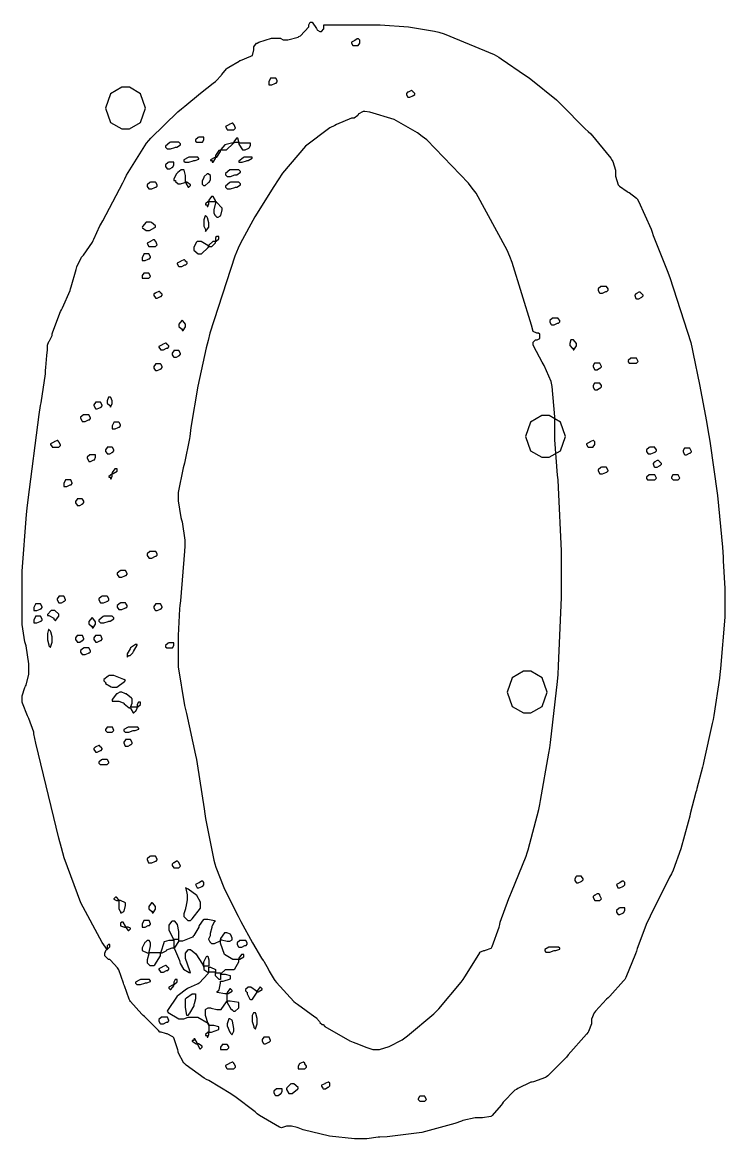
# Model space of a CAD drawing. Extents: x 85 to 277, y 22 to 328.
# Drawn here: x 125.8 to 155.54, y 42.58 to 89.85 of the extents above; entities that cross this region are included whole.
import ezdxf

# ---------------------------------------------------------------- set-up
doc = ezdxf.new("R2010")
doc.units = 0
doc.header["$MEASUREMENT"] = 0

msp = doc.modelspace()

# ---------------------------------------------------------------- linework, layer by layer
at = {"color": 7}
for points in [[(154.833, 72.602), (154.912, 72.1169), (155.23, 69.8115), (155.441, 67.6286), (155.469, 67.2042), (155.477, 67.0553), (155.539, 65.8717), (155.539, 65.4763), (155.539, 64.6645), (155.363, 62.4939), (155.328, 62.2293), (155.319, 62.0808), (155.08, 60.4933), (155.046, 60.325), (155.01, 60.1581), (154.657, 58.5706), (154.623, 58.4207), (154.595, 58.3145), (154.366, 57.4065), (154.34, 57.3264), (154.313, 57.2477), (154.084, 56.3301), (154.058, 56.2321), (153.996, 55.9774), (153.683, 54.8569), (153.352, 53.9489), (153.282, 53.7986), (153.21, 53.6497), (152.39, 51.9987), (152.294, 51.8223), (152.25, 51.7179), (151.835, 50.6331), (151.801, 50.5174), (151.765, 50.4031), (151.35, 49.4069), (151.306, 49.3187), (151.262, 49.258), (150.671, 48.6131), (150.6, 48.5429), (150.53, 48.4808), (150.063, 47.9778), (150.037, 47.9418), (150.009, 47.9157), (149.895, 47.6458), (149.895, 47.5548), (149.895, 47.4405), (149.78, 47.1234), (149.754, 47.0958), (149.683, 47.0076), (148.915, 46.1257), (148.836, 46.0375), (148.757, 45.9493), (148.051, 45.2452), (147.99, 45.1915), (147.946, 45.1651), (147.443, 44.9887), (147.391, 44.9792), (147.337, 44.9711), (146.782, 44.7065), (146.72, 44.6624), (146.658, 44.6278), (146.164, 44.1233), (146.12, 44.0612), (146.076, 44.0009), (145.696, 43.5599), (145.661, 43.5321), (145.635, 43.524), (145.284, 43.4619), (145.168, 43.4619), (144.974, 43.4619), (144.453, 43.349), (144.392, 43.3215), (144.118, 43.2167), (142.715, 42.8417), (141.243, 42.66), (140.935, 42.6501), (140.873, 42.642), (140.389, 42.5799), (140.229, 42.5799), (139.871, 42.5799), (138.8, 42.6918), (137.688, 42.9602), (137.477, 43.0389), (137.442, 43.0484), (137.203, 43.1091), (137.124, 43.1091), (136.984, 43.1091), (136.772, 43.0389), (136.692, 43.0664), (135.837, 43.5681), (135.749, 43.6383), (135.661, 43.7183), (134.804, 44.3618), (134.725, 44.414), (134.627, 44.4761), (133.693, 45.0413), (133.597, 45.0854), (133.499, 45.139), (132.741, 45.6942), (132.68, 45.7549), (132.644, 45.7824), (132.406, 46.2234), (132.398, 46.2841), (132.388, 46.3462), (132.212, 46.8492), (132.185, 46.8835), (132.176, 46.8933), (131.937, 47.0172), (131.903, 47.0256), (131.867, 47.0352), (131.682, 47.0958), (131.622, 47.0958), (131.56, 47.1579), (130.977, 47.7492), (130.917, 47.8014), (130.854, 47.855), (130.386, 48.3926), (130.351, 48.4367), (130.324, 48.4904), (130.121, 49.0456), (130.105, 49.1063), (130.087, 49.1684), (129.884, 49.7336), (129.858, 49.7777), (129.83, 49.8133), (129.54, 50.1385), (129.505, 50.1646), (129.451, 50.1646), (129.293, 50.3245), (129.293, 50.377), (129.293, 50.4306), (129.354, 50.5714), (129.363, 50.5876), (129.389, 50.5975), (129.505, 50.6966), (129.505, 50.7298), (129.505, 50.8), (129.469, 50.8), (129.451, 50.8), (129.399, 50.7478), (129.399, 50.7298), (129.399, 50.5876), (129.187, 50.8882), (128.283, 52.5695), (127.573, 54.4781), (127.459, 54.8929), (127.343, 55.3074), (126.373, 59.3288), (126.294, 59.7256), (126.285, 59.7877), (126.074, 60.3786), (126.048, 60.4312), (126.02, 60.4848), (125.809, 61.0224), (125.801, 61.0665), (125.801, 61.2069), (125.801, 61.3392), (125.914, 61.6839), (125.942, 61.7361), (125.968, 61.7897), (126.082, 62.2529), (126.082, 62.4057), (126.082, 62.6883), (125.968, 63.4478), (125.942, 63.536), (125.914, 63.6242), (125.801, 64.3516), (125.801, 64.5943), (125.801, 65.7229), (125.801, 66.6143), (125.976, 69.0122), (126.012, 69.2848), (126.046, 69.6295), (126.515, 73.2455), (126.577, 73.6244), (126.603, 73.7401), (126.778, 74.9734), (126.788, 75.1057), (126.796, 75.238), (126.836, 75.7424), (126.86, 75.9809), (126.86, 76.0596), (126.86, 76.1298), (126.86, 76.1834), (126.92, 76.3323), (126.93, 76.3404), (126.956, 76.3683), (127.07, 76.5874), (127.07, 76.659), (127.096, 76.7472), (127.415, 77.603), (127.459, 77.6813), (127.503, 77.7614), (127.82, 78.5026), (127.846, 78.5633), (127.872, 78.6515), (128.076, 79.3845), (128.094, 79.4452), (128.111, 79.4992), (128.313, 79.9137), (128.341, 79.9402), (128.385, 79.9938), (128.772, 80.549), (128.8, 80.6097), (128.826, 80.6718), (129.089, 81.2352), (129.117, 81.2793), (129.213, 81.4476), (130.059, 83.0612), (130.139, 83.2196), (130.218, 83.3797), (131.065, 84.7288), (131.163, 84.8431), (131.241, 84.9408), (132.388, 86.0612), (132.538, 86.184), (132.687, 86.3078), (133.34, 86.8454), (133.887, 87.2779), (133.985, 87.3485), (134.011, 87.3746), (134.214, 87.6032), (134.232, 87.6293), (134.249, 87.6473), (134.451, 87.8858), (134.479, 87.9119), (134.539, 87.9479), (134.98, 88.2124), (135.008, 88.2304), (135.034, 88.24), (135.475, 88.4245), (135.537, 88.441), (135.545, 88.4509), (135.607, 88.6823), (135.607, 88.7596), (135.607, 88.8132), (135.713, 88.9702), (135.749, 88.9702), (135.81, 89.0062), (136.346, 89.1826), (136.525, 89.1826), (136.737, 89.1826), (136.745, 89.1741), (136.845, 89.1124), (136.878, 89.1124), (137.036, 89.1124), (137.477, 89.2267), (137.513, 89.2528), (137.574, 89.2803), (137.927, 89.6592), (137.936, 89.7117), (137.936, 89.7474), (137.988, 89.8521), (138.006, 89.8521), (138.077, 89.8521), (138.253, 89.589), (138.289, 89.5354), (138.297, 89.5269), (138.396, 89.4652), (138.429, 89.4652), (138.464, 89.4652), (138.562, 89.5794), (138.571, 89.6056), (138.571, 89.746), (140.546, 89.746), (140.947, 89.746), (142.151, 89.6676), (143.254, 89.4828), (143.44, 89.4292), (143.661, 89.3685), (145.776, 88.4865), (145.98, 88.3708), (146.076, 88.3102), (147.099, 87.6046), (147.215, 87.5249), (147.329, 87.4462), (148.413, 86.5643), (148.519, 86.4665), (148.616, 86.3699), (149.638, 85.3376), (149.754, 85.2318), (149.868, 85.1256), (150.715, 84.0948), (150.777, 83.9971), (150.803, 83.9625), (150.919, 83.5918), (150.919, 83.4679), (150.919, 83.3356), (151.032, 82.9744), (151.059, 82.9388), (151.085, 82.9123), (151.404, 82.6837), (151.448, 82.6562), (151.492, 82.6396), (151.809, 82.4011), (151.835, 82.3736), (151.897, 82.2773), (152.426, 81.0948), (152.47, 80.9625), (152.514, 80.8302), (153.043, 79.4812), (153.106, 79.339), (153.22, 79.0483), (154.102, 76.2882), (154.164, 76.0236), (154.208, 75.8126), (154.471, 74.512), (154.772, 72.9463), (154.833, 72.602)], [(140.089, 89.0764), (140.089, 89.0944), (140.035, 89.1466), (140.017, 89.1466), (139.981, 89.1466), (139.885, 89.0859), (139.876, 89.0764), (139.736, 89.0062), (139.736, 88.9716), (139.796, 88.8739), (139.806, 88.864), (140.017, 88.864), (140.025, 88.8739), (140.089, 88.973), (140.089, 89.0062), (140.089, 89.0764)], [(136.525, 87.4889), (136.313, 87.4889), (136.303, 87.4808), (136.242, 87.3277), (136.242, 87.2765), (136.242, 87.2063), (136.313, 87.2063), (136.365, 87.2063), (136.497, 87.2684), (136.525, 87.2765), (136.542, 87.2765), (136.595, 87.3305), (136.595, 87.3485), (136.595, 87.3841), (136.533, 87.4808), (136.525, 87.4889)], [(130.175, 85.3362), (130.333, 85.3362), (130.809, 85.6121), (131.021, 86.2182), (130.809, 86.8246), (130.333, 87.1001), (130.175, 87.1001), (130.015, 87.1001), (129.54, 86.8246), (129.328, 86.2182), (129.54, 85.6121), (130.015, 85.3362), (130.175, 85.3362)], [(142.346, 86.8895), (142.346, 86.9075), (142.292, 86.9597), (142.276, 86.9597), (142.276, 86.9597), (142.142, 86.899), (142.133, 86.8895), (142.116, 86.8895), (142.063, 86.837), (142.063, 86.8193), (142.063, 86.7847), (142.124, 86.687), (142.133, 86.6771), (142.205, 86.6771), (142.205, 86.6771), (142.336, 86.7392), (142.346, 86.7473), (142.362, 86.7473), (142.416, 86.8013), (142.416, 86.8193), (142.416, 86.837), (142.362, 86.8895), (142.346, 86.8895)], [(148.483, 62.2293), (148.51, 62.6001), (148.626, 65.4981), (148.626, 66.4626), (148.626, 67.4688), (148.51, 70.1601), (148.483, 70.4854), (148.457, 70.6713), (148.343, 72.172), (148.343, 72.6722), (148.343, 73.1492), (148.229, 74.4361), (148.203, 74.5765), (148.193, 74.6386), (147.894, 75.3181), (147.85, 75.3883), (147.806, 75.4599), (147.452, 76.1298), (147.425, 76.2), (147.425, 76.2702), (147.425, 76.3062), (147.531, 76.4124), (147.567, 76.4124), (147.602, 76.4124), (147.708, 76.466), (147.708, 76.4826), (147.708, 76.623), (147.708, 76.641), (147.654, 76.6932), (147.638, 76.6932), (147.584, 76.6932), (147.434, 76.7567), (147.425, 76.7652), (147.363, 77.0297), (146.543, 79.6756), (146.439, 79.9402), (146.333, 80.2047), (145.01, 82.6121), (144.851, 82.8326), (144.691, 83.0446), (142.927, 84.8706), (142.735, 85.0194), (142.54, 85.1697), (141.543, 85.7345), (140.51, 86.0517), (140.299, 86.0778), (140.228, 86.0778), (140.025, 85.9635), (140.017, 85.9374), (140.007, 85.9109), (139.856, 85.7952), (139.806, 85.7952), (139.744, 85.7871), (139.101, 85.5225), (139.03, 85.4784), (138.818, 85.3817), (137.79, 84.6102), (136.816, 83.4679), (136.631, 83.1854), (136.445, 82.9042), (135.651, 81.6197), (135.034, 80.4954), (134.938, 80.2929), (134.805, 79.9497), (133.745, 76.6851), (133.667, 76.3764), (133.587, 76.0677), (133.226, 74.4418), (132.935, 72.6902), (132.891, 72.3194), (132.882, 72.2231), (132.671, 71.1909), (132.644, 71.0847), (132.617, 70.9799), (132.406, 69.9477), (132.398, 69.85), (132.398, 69.5854), (132.511, 68.8799), (132.538, 68.7917), (132.564, 68.7035), (132.68, 67.9235), (132.68, 67.6631), (132.671, 67.4522), (132.494, 65.3616), (132.468, 65.1577), (132.459, 65.0173), (132.398, 63.8803), (132.398, 63.5), (132.398, 62.7242), (132.406, 62.5574), (132.671, 60.9163), (132.715, 60.748), (132.759, 60.5815), (133.138, 58.8176), (133.174, 58.6313), (133.208, 58.4549), (133.499, 56.5422), (133.526, 56.3383), (133.552, 56.1358), (133.905, 54.3719), (133.949, 54.2216), (133.993, 54.0727), (134.337, 53.2172), (134.822, 52.2192), (134.938, 51.9987), (135.052, 51.7783), (135.545, 50.8663), (135.934, 50.2186), (135.996, 50.1304), (136.022, 50.0959), (136.224, 49.7417), (136.242, 49.7057), (136.259, 49.6715), (136.463, 49.3187), (136.489, 49.2827), (136.56, 49.1864), (137.291, 48.3926), (137.371, 48.3306), (137.45, 48.2783), (138.183, 47.7393), (138.253, 47.6952), (138.261, 47.6871), (138.385, 47.5368), (138.395, 47.5188), (138.403, 47.5022), (138.502, 47.4126), (138.535, 47.4126), (138.606, 47.3343), (139.664, 46.7169), (139.806, 46.6729), (139.92, 46.6203), (140.384, 46.4344), (140.637, 46.3543), (140.722, 46.3543), (140.794, 46.3543), (140.93, 46.3543), (141.34, 46.4827), (141.877, 46.7706), (141.993, 46.8492), (142.107, 46.929), (143.228, 47.873), (143.334, 47.9778), (143.439, 48.084), (144.382, 49.2044), (144.463, 49.3187), (144.541, 49.4344), (145.132, 50.377), (145.168, 50.4472), (145.168, 50.4747), (145.344, 50.5449), (145.38, 50.5534), (145.415, 50.5629), (145.652, 50.6511), (145.661, 50.6596), (145.696, 50.7213), (145.988, 51.5415), (146.014, 51.646), (146.04, 51.744), (146.395, 52.7498), (146.439, 52.8465), (146.517, 53.0229), (147.134, 54.5483), (147.179, 54.6806), (147.223, 54.8047), (147.664, 56.5161), (147.708, 56.727), (147.742, 56.9034), (148.095, 58.9058), (148.131, 59.1263), (148.165, 59.3563), (148.457, 61.9386), (148.483, 62.2293)], [(134.761, 85.5126), (134.761, 85.5306), (134.707, 85.5846), (134.691, 85.5846), (134.691, 85.5846), (134.557, 85.5225), (134.549, 85.5126), (134.408, 85.4424), (134.408, 85.4424), (134.469, 85.3115), (134.479, 85.302), (134.761, 85.302), (134.831, 85.3722), (134.831, 85.3722), (134.769, 85.5045), (134.761, 85.5126)], [(132.432, 84.7729), (132.079, 84.7729), (132.044, 84.7644), (131.869, 84.6116), (131.869, 84.5605), (131.939, 84.4903), (132.009, 84.4903), (132.079, 84.4903), (132.264, 84.5524), (132.292, 84.5605), (132.344, 84.5605), (132.504, 84.6681), (132.504, 84.7027), (132.432, 84.7729)], [(133.49, 84.9835), (133.28, 84.9835), (133.252, 84.9753), (133.138, 84.8762), (133.138, 84.8431), (133.138, 84.8265), (133.192, 84.7729), (133.21, 84.7729), (133.42, 84.7729), (133.429, 84.7824), (133.49, 84.8815), (133.49, 84.9133), (133.49, 84.9835)], [(133.985, 84.1375), (133.949, 84.1294), (133.773, 84.0299), (133.773, 83.9971), (133.843, 83.9971), (133.843, 83.9251), (133.878, 83.9251), (133.985, 84.0853), (133.985, 84.1375), (134.038, 84.1375), (134.196, 84.376), (134.196, 84.4543), (134.338, 84.4543), (134.443, 84.4543), (134.734, 84.7203), (134.761, 84.7729), (134.973, 84.7729), (134.973, 84.6942), (135.13, 84.4543), (135.184, 84.4543), (135.237, 84.4543), (135.387, 84.5178), (135.396, 84.5263), (135.405, 84.5358), (135.467, 84.6349), (135.467, 84.6667), (135.467, 84.7369), (134.973, 84.7369), (134.973, 84.7908), (134.92, 84.9492), (134.902, 84.9492), (134.875, 84.9408), (134.761, 84.788), (134.761, 84.7369), (134.663, 84.7369), (134.372, 84.6586), (134.204, 84.4737), (134.196, 84.4201), (134.126, 84.4201), (134.115, 84.4243), (133.985, 84.2091), (133.985, 84.1375)], [(132.221, 83.9251), (132.009, 83.9251), (131.982, 83.917), (131.869, 83.8179), (131.869, 83.7847), (131.869, 83.7501), (131.929, 83.6538), (131.939, 83.6443), (132.009, 83.6443), (132.044, 83.6443), (132.141, 83.7061), (132.151, 83.7145), (132.167, 83.7145), (132.221, 83.8207), (132.221, 83.8549), (132.221, 83.9251)], [(133.21, 84.1375), (132.857, 84.1375), (132.821, 84.1294), (132.644, 84.0299), (132.644, 83.9971), (132.644, 83.9791), (132.697, 83.9251), (132.715, 83.9251), (132.785, 83.9251), (132.855, 83.9251), (133.04, 83.9886), (133.067, 83.9971), (133.12, 83.9971), (133.28, 84.0507), (133.28, 84.0673), (133.28, 84.0853), (133.226, 84.1375), (133.21, 84.1375)], [(135.044, 83.9251), (135.114, 83.9251), (135.298, 83.9886), (135.326, 83.9971), (135.36, 84.0066), (135.537, 84.1058), (135.537, 84.1375), (135.184, 84.1375), (135.148, 84.1114), (134.973, 83.972), (134.973, 83.9251), (135.044, 83.9251)], [(132.715, 83.0792), (132.715, 83.2915), (132.715, 83.3713), (132.653, 83.5918), (132.644, 83.6083), (132.574, 83.6083), (132.52, 83.6083), (132.388, 83.494), (132.362, 83.4679), (132.334, 83.4415), (132.221, 83.2224), (132.221, 83.1494), (132.292, 83.1494), (132.292, 83.1152), (132.396, 83.009), (132.432, 83.009), (132.503, 83.009), (132.679, 83.0711), (132.715, 83.0792), (132.723, 83.0446), (132.822, 82.8668), (132.857, 82.8668), (132.927, 82.9388), (132.927, 82.9744), (132.767, 83.0792), (132.715, 83.0792)], [(133.703, 83.0792), (133.711, 83.0887), (133.773, 83.1882), (133.773, 83.2196), (133.773, 83.3617), (133.763, 83.3713), (133.664, 83.4319), (133.633, 83.4319), (133.633, 83.4319), (133.499, 83.3176), (133.49, 83.2915), (133.481, 83.2831), (133.42, 83.1303), (133.42, 83.0792), (133.42, 83.009), (133.42, 82.9924), (133.473, 82.9388), (133.49, 82.9388), (133.543, 82.9388), (133.675, 83.0531), (133.703, 83.0792)], [(134.479, 83.3258), (134.549, 83.3258), (134.619, 83.3258), (134.804, 83.3878), (134.831, 83.396), (134.884, 83.396), (135.044, 83.5036), (135.044, 83.5381), (134.973, 83.6083), (134.621, 83.6083), (134.585, 83.6002), (134.408, 83.4471), (134.408, 83.396), (134.479, 83.3258)], [(131.446, 83.0792), (131.233, 83.0792), (131.206, 83.0711), (131.093, 82.9716), (131.093, 82.9388), (131.093, 82.9042), (131.153, 82.8065), (131.163, 82.7966), (131.233, 82.7966), (131.286, 82.7966), (131.418, 82.8587), (131.446, 82.8668), (131.462, 82.8668), (131.516, 82.9208), (131.516, 82.9388), (131.516, 82.9744), (131.454, 83.0711), (131.446, 83.0792)], [(134.479, 82.7966), (134.549, 82.7966), (134.619, 82.7966), (134.804, 82.8587), (134.831, 82.8668), (134.884, 82.8668), (135.044, 82.9744), (135.044, 83.009), (134.973, 83.0792), (134.621, 83.0792), (134.585, 83.0711), (134.408, 82.9179), (134.408, 82.8668), (134.479, 82.7966)], [(133.985, 82.2674), (133.975, 82.3034), (133.876, 82.4798), (133.843, 82.4798), (133.817, 82.4713), (133.703, 82.3186), (133.703, 82.2674), (133.675, 82.2593), (133.562, 82.1602), (133.562, 82.127), (133.633, 82.127), (133.633, 82.0568), (133.649, 82.0568), (133.703, 82.1626), (133.703, 82.1972), (133.703, 82.2674), (133.985, 82.2674), (133.975, 82.2152), (133.915, 81.9108), (133.915, 81.8085), (133.915, 81.7742), (133.967, 81.6681), (133.985, 81.6681), (133.985, 81.6515), (134.038, 81.5979), (134.056, 81.5979), (134.09, 81.5979), (134.186, 81.6599), (134.196, 81.6681), (134.204, 81.6776), (134.268, 81.9094), (134.268, 81.9848), (134.268, 81.9848), (134.029, 82.2413), (133.985, 82.2674)], [(131.446, 81.1749), (131.446, 81.2285), (131.268, 81.3774), (131.233, 81.3855), (131.093, 81.3855), (131.039, 81.3855), (130.889, 81.2105), (130.881, 81.1749), (130.889, 81.1484), (131.042, 81.0327), (131.093, 81.0327), (131.181, 81.0327), (131.41, 81.1569), (131.446, 81.1749)], [(133.49, 81.4215), (133.49, 81.2793), (133.49, 81.2271), (133.552, 81.0782), (133.562, 81.0687), (133.562, 80.9985), (133.562, 80.9985), (133.693, 81.1749), (133.703, 81.2091), (133.703, 81.2793), (133.703, 81.3594), (133.641, 81.5717), (133.633, 81.5979), (133.562, 81.6681), (133.544, 81.6599), (133.49, 81.4821), (133.49, 81.4215)], [(131.163, 80.3631), (131.446, 80.3631), (131.516, 80.4333), (131.516, 80.4333), (131.454, 80.5656), (131.446, 80.5737), (131.446, 80.5917), (131.392, 80.6457), (131.374, 80.6457), (131.338, 80.6457), (131.241, 80.5836), (131.233, 80.5737), (131.093, 80.5035), (131.093, 80.5035), (131.145, 80.3727), (131.163, 80.3631)], [(133.703, 80.3631), (133.659, 80.3988), (133.373, 80.5737), (133.28, 80.5737), (133.21, 80.5737), (133.182, 80.5476), (133.067, 80.33), (133.067, 80.2569), (133.067, 80.2047), (133.244, 80.0544), (133.28, 80.0446), (133.385, 80.0446), (133.667, 80.3106), (133.703, 80.3631), (133.773, 80.3631), (133.826, 80.3631), (133.985, 80.5215), (133.985, 80.5737), (134.011, 80.5836), (134.126, 80.6827), (134.126, 80.7159), (134.126, 80.7861), (134.056, 80.7861), (134.038, 80.7861), (133.985, 80.7339), (133.985, 80.7159), (133.985, 80.5737), (133.915, 80.5737), (133.861, 80.5737), (133.703, 80.4168), (133.703, 80.3631)], [(131.163, 80.0446), (130.951, 80.0446), (130.941, 80.0365), (130.881, 79.8848), (130.881, 79.834), (130.881, 79.7638), (130.951, 79.7638), (131.003, 79.7638), (131.136, 79.8255), (131.163, 79.834), (131.18, 79.834), (131.233, 79.8876), (131.233, 79.9042), (131.233, 79.9042), (131.171, 80.0365), (131.163, 80.0446)], [(132.432, 79.5154), (132.504, 79.5154), (132.556, 79.5154), (132.687, 79.5789), (132.715, 79.5874), (132.731, 79.5874), (132.785, 79.641), (132.785, 79.6576), (132.785, 79.6756), (132.731, 79.7278), (132.715, 79.7278), (132.715, 79.7458), (132.661, 79.798), (132.644, 79.798), (132.644, 79.798), (132.512, 79.7373), (132.504, 79.7278), (132.362, 79.6576), (132.362, 79.623), (132.414, 79.5334), (132.432, 79.5154)], [(131.163, 79.2346), (130.951, 79.2346), (130.941, 79.2261), (130.881, 79.127), (130.881, 79.0924), (130.881, 79.0222), (131.163, 79.0222), (131.233, 79.0924), (131.233, 79.0924), (131.171, 79.2166), (131.163, 79.2346)], [(150.247, 78.3869), (150.319, 78.3869), (150.372, 78.3869), (150.502, 78.449), (150.53, 78.4571), (150.547, 78.4571), (150.6, 78.511), (150.6, 78.529), (150.6, 78.5647), (150.538, 78.6613), (150.53, 78.6694), (150.319, 78.6694), (150.291, 78.6613), (150.177, 78.5619), (150.177, 78.529), (150.177, 78.4945), (150.238, 78.3967), (150.247, 78.3869)], [(131.656, 78.3869), (131.656, 78.4049), (131.603, 78.4571), (131.586, 78.4571), (131.586, 78.4571), (131.454, 78.3967), (131.446, 78.3869), (131.428, 78.3869), (131.374, 78.3347), (131.374, 78.3167), (131.374, 78.2821), (131.436, 78.1858), (131.446, 78.1763), (131.516, 78.1763), (131.516, 78.1763), (131.647, 78.238), (131.656, 78.2465), (131.673, 78.2465), (131.727, 78.3001), (131.727, 78.3167), (131.727, 78.3347), (131.673, 78.3869), (131.656, 78.3869)], [(151.801, 78.1403), (151.871, 78.1403), (151.905, 78.1403), (152.002, 78.2024), (152.011, 78.2105), (152.029, 78.2105), (152.083, 78.2645), (152.083, 78.2807), (152.083, 78.2987), (152.029, 78.3527), (152.011, 78.3527), (152.011, 78.3703), (151.958, 78.4229), (151.941, 78.4229), (151.905, 78.4229), (151.809, 78.3622), (151.801, 78.3527), (151.783, 78.3527), (151.73, 78.2987), (151.73, 78.2807), (151.73, 78.2807), (151.783, 78.1583), (151.801, 78.1403)], [(132.432, 77.0117), (132.432, 76.9772), (132.538, 76.8696), (132.574, 76.8696), (132.574, 76.7994), (132.608, 76.7994), (132.715, 76.9592), (132.715, 77.0117), (132.715, 77.0654), (132.6, 77.2142), (132.574, 77.2223), (132.558, 77.228), (132.432, 77.0668), (132.432, 77.0117)], [(148.483, 77.3285), (148.273, 77.3285), (148.245, 77.3204), (148.131, 77.2213), (148.131, 77.1881), (148.131, 77.1536), (148.193, 77.0558), (148.203, 77.046), (148.273, 77.046), (148.325, 77.046), (148.457, 77.1095), (148.483, 77.1179), (148.501, 77.1179), (148.555, 77.1715), (148.555, 77.1881), (148.555, 77.2238), (148.492, 77.312), (148.483, 77.3285)], [(131.939, 76.2), (131.939, 76.218), (131.885, 76.2702), (131.869, 76.2702), (131.869, 76.2702), (131.735, 76.2095), (131.727, 76.2), (131.586, 76.1298), (131.586, 76.0952), (131.647, 75.9975), (131.656, 75.9876), (131.727, 75.9876), (131.779, 75.9876), (131.911, 76.0511), (131.939, 76.0596), (131.955, 76.0596), (132.009, 76.1132), (132.009, 76.1298), (132.009, 76.1478), (131.955, 76.2), (131.939, 76.2)], [(148.978, 76.2), (148.978, 76.1654), (149.083, 76.0596), (149.119, 76.0596), (149.119, 75.9876), (149.153, 75.9876), (149.261, 76.1478), (149.261, 76.2), (149.261, 76.2536), (149.145, 76.4039), (149.119, 76.4124), (149.049, 76.4124), (149.031, 76.4124), (148.978, 76.2536), (148.978, 76.2)], [(132.221, 75.6708), (132.292, 75.6708), (132.326, 75.6708), (132.423, 75.7329), (132.432, 75.741), (132.45, 75.741), (132.504, 75.795), (132.504, 75.8112), (132.504, 75.8112), (132.441, 75.9449), (132.432, 75.9534), (132.221, 75.9534), (132.212, 75.9449), (132.151, 75.8458), (132.151, 75.8112), (132.151, 75.777), (132.203, 75.6804), (132.221, 75.6708)], [(131.446, 75.1057), (131.516, 75.1057), (131.516, 75.1057), (131.647, 75.1692), (131.656, 75.1777), (131.673, 75.1777), (131.727, 75.2313), (131.727, 75.2479), (131.727, 75.2835), (131.665, 75.3801), (131.656, 75.3883), (131.446, 75.3883), (131.436, 75.3801), (131.374, 75.281), (131.374, 75.2479), (131.374, 75.2133), (131.428, 75.1237), (131.446, 75.1057)], [(150.247, 75.4242), (150.037, 75.4242), (150.027, 75.4158), (149.967, 75.3166), (149.967, 75.2821), (149.967, 75.2821), (150.027, 75.1512), (150.037, 75.1417), (150.107, 75.1417), (150.142, 75.1417), (150.238, 75.2038), (150.247, 75.2119), (150.265, 75.2119), (150.319, 75.2658), (150.319, 75.2821), (150.319, 75.2821), (150.256, 75.4158), (150.247, 75.4242)], [(151.518, 75.4242), (151.801, 75.4242), (151.871, 75.4944), (151.871, 75.4944), (151.809, 75.6267), (151.801, 75.6348), (151.588, 75.6348), (151.561, 75.6267), (151.448, 75.5276), (151.448, 75.4944), (151.448, 75.4779), (151.5, 75.4242), (151.518, 75.4242)], [(150.247, 74.5765), (150.037, 74.5765), (150.027, 74.5684), (149.967, 74.4693), (149.967, 74.4361), (149.967, 74.4015), (150.027, 74.3052), (150.037, 74.2957), (150.107, 74.2957), (150.142, 74.2957), (150.238, 74.3574), (150.247, 74.3659), (150.265, 74.3659), (150.319, 74.4195), (150.319, 74.4361), (150.319, 74.4721), (150.256, 74.5684), (150.247, 74.5765)], [(129.117, 73.7665), (128.904, 73.7665), (128.895, 73.7581), (128.834, 73.6589), (128.834, 73.6244), (128.834, 73.6244), (128.895, 73.4935), (128.904, 73.484), (128.976, 73.484), (128.976, 73.484), (129.107, 73.5461), (129.117, 73.5542), (129.133, 73.5542), (129.187, 73.6078), (129.187, 73.6244), (129.187, 73.6244), (129.125, 73.7485), (129.117, 73.7665)], [(129.61, 73.7665), (129.61, 73.8202), (129.548, 73.969), (129.54, 73.9771), (129.469, 73.9771), (129.451, 73.9771), (129.399, 73.8202), (129.399, 73.7665), (129.399, 73.732), (129.504, 73.6244), (129.54, 73.6244), (129.54, 73.5542), (129.54, 73.5542), (129.61, 73.714), (129.61, 73.7665)], [(128.623, 73.2374), (128.411, 73.2374), (128.384, 73.2289), (128.271, 73.1298), (128.271, 73.0952), (128.271, 73.0952), (128.331, 72.9643), (128.341, 72.9548), (128.411, 72.9548), (128.463, 72.9548), (128.596, 73.0169), (128.623, 73.025), (128.64, 73.025), (128.694, 73.0786), (128.694, 73.0952), (128.694, 73.0952), (128.632, 73.2194), (128.623, 73.2374)], [(129.892, 72.9188), (129.682, 72.9188), (129.672, 72.9107), (129.61, 72.759), (129.61, 72.7082), (129.61, 72.6362), (129.682, 72.6362), (129.734, 72.6362), (129.865, 72.6997), (129.892, 72.7082), (129.909, 72.7082), (129.963, 72.7618), (129.963, 72.7784), (129.963, 72.814), (129.901, 72.9107), (129.892, 72.9188)], [(147.954, 71.4375), (148.113, 71.4375), (148.59, 71.713), (148.802, 72.3194), (148.59, 72.9259), (148.113, 73.2014), (147.954, 73.2014), (147.794, 73.2014), (147.319, 72.9259), (147.107, 72.3194), (147.319, 71.713), (147.794, 71.4375), (147.954, 71.4375)], [(127.353, 72.0729), (127.353, 72.0908), (127.299, 72.1431), (127.283, 72.1431), (127.283, 72.1431), (127.149, 72.0824), (127.14, 72.0729), (127, 72.0027), (127, 71.9681), (127.061, 71.8704), (127.07, 71.8605), (127.353, 71.8605), (127.423, 71.9307), (127.423, 71.9667), (127.361, 72.0644), (127.353, 72.0729)], [(129.61, 71.8605), (129.399, 71.8605), (129.389, 71.8524), (129.329, 71.7532), (129.329, 71.7201), (129.329, 71.6855), (129.389, 71.5878), (129.399, 71.5779), (129.469, 71.5779), (129.504, 71.5779), (129.6, 71.6414), (129.61, 71.6499), (129.628, 71.6499), (129.682, 71.7035), (129.682, 71.7201), (129.682, 71.7557), (129.618, 71.8524), (129.61, 71.8605)], [(149.754, 71.8605), (149.967, 71.8605), (149.975, 71.8704), (150.037, 71.9695), (150.037, 72.0027), (150.037, 72.0729), (150.037, 72.0908), (149.983, 72.1431), (149.967, 72.1431), (149.967, 72.1431), (149.833, 72.0824), (149.824, 72.0729), (149.684, 72.0027), (149.684, 71.9681), (149.745, 71.8704), (149.754, 71.8605)], [(152.576, 71.8605), (152.364, 71.8605), (152.338, 71.8524), (152.224, 71.7532), (152.224, 71.7201), (152.224, 71.6855), (152.284, 71.5878), (152.294, 71.5779), (152.364, 71.5779), (152.417, 71.5779), (152.549, 71.6414), (152.576, 71.6499), (152.593, 71.6499), (152.647, 71.7035), (152.647, 71.7201), (152.647, 71.7557), (152.585, 71.8524), (152.576, 71.8605)], [(128.904, 71.5437), (128.694, 71.5437), (128.666, 71.5352), (128.552, 71.4361), (128.552, 71.4015), (128.552, 71.4015), (128.614, 71.2706), (128.623, 71.2611), (128.694, 71.2611), (128.694, 71.2611), (128.825, 71.3232), (128.834, 71.3313), (128.851, 71.3313), (128.904, 71.4389), (128.904, 71.4735), (128.904, 71.5437)], [(153.847, 71.5437), (153.917, 71.5437), (153.917, 71.5437), (154.048, 71.6058), (154.058, 71.6139), (154.074, 71.6139), (154.128, 71.6675), (154.128, 71.6841), (154.128, 71.6841), (154.066, 71.8178), (154.058, 71.8263), (153.847, 71.8263), (153.837, 71.8178), (153.775, 71.7187), (153.775, 71.6841), (153.775, 71.6841), (153.829, 71.5617), (153.847, 71.5437)], [(129.61, 70.7319), (129.584, 70.7238), (129.469, 70.6244), (129.469, 70.5915), (129.54, 70.5915), (129.54, 70.5196), (129.556, 70.5196), (129.61, 70.6272), (129.61, 70.6617), (129.61, 70.7319), (129.644, 70.7415), (129.822, 70.841), (129.822, 70.8723), (129.822, 70.9443), (129.752, 70.9443), (129.716, 70.9443), (129.61, 70.7856), (129.61, 70.7319)], [(150.247, 70.7319), (150.319, 70.7319), (150.372, 70.7319), (150.502, 70.794), (150.53, 70.8021), (150.547, 70.8021), (150.6, 70.8561), (150.6, 70.8723), (150.6, 70.8723), (150.538, 71.0061), (150.53, 71.0145), (150.319, 71.0145), (150.291, 71.0061), (150.177, 70.9069), (150.177, 70.8723), (150.177, 70.8723), (150.238, 70.7415), (150.247, 70.7319)], [(152.576, 71.0145), (152.647, 71.0145), (152.681, 71.0145), (152.779, 71.0766), (152.789, 71.0847), (152.805, 71.0847), (152.859, 71.1383), (152.859, 71.1549), (152.859, 71.1729), (152.805, 71.2251), (152.789, 71.2251), (152.789, 71.2431), (152.735, 71.2971), (152.717, 71.2971), (152.681, 71.2971), (152.585, 71.235), (152.576, 71.2251), (152.558, 71.2251), (152.506, 71.1729), (152.506, 71.1549), (152.506, 71.1549), (152.558, 71.0325), (152.576, 71.0145)], [(127.565, 70.2028), (127.635, 70.2028), (127.688, 70.2028), (127.82, 70.2649), (127.846, 70.273), (127.864, 70.273), (127.918, 70.327), (127.918, 70.3432), (127.918, 70.3432), (127.854, 70.4769), (127.846, 70.4854), (127.635, 70.4854), (127.625, 70.4769), (127.565, 70.3241), (127.565, 70.273), (127.565, 70.2028)], [(152.294, 70.4854), (152.576, 70.4854), (152.647, 70.5556), (152.647, 70.5556), (152.585, 70.6878), (152.576, 70.696), (152.364, 70.696), (152.338, 70.6878), (152.224, 70.5887), (152.224, 70.5556), (152.224, 70.539), (152.276, 70.4854), (152.294, 70.4854)], [(153.352, 70.4854), (153.565, 70.4854), (153.635, 70.5556), (153.635, 70.5556), (153.573, 70.6878), (153.565, 70.696), (153.352, 70.696), (153.343, 70.6878), (153.282, 70.5887), (153.282, 70.5556), (153.352, 70.4854)], [(128.341, 69.6736), (128.129, 69.6736), (128.119, 69.6655), (128.058, 69.566), (128.058, 69.5332), (128.058, 69.4986), (128.119, 69.4009), (128.129, 69.391), (128.199, 69.391), (128.233, 69.391), (128.331, 69.4531), (128.341, 69.4612), (128.357, 69.4612), (128.411, 69.5152), (128.411, 69.5332), (128.411, 69.5688), (128.349, 69.657), (128.341, 69.6736)], [(131.446, 67.4508), (131.233, 67.4508), (131.206, 67.4426), (131.093, 67.3435), (131.093, 67.3104), (131.093, 67.2758), (131.153, 67.1781), (131.163, 67.1682), (131.233, 67.1682), (131.286, 67.1682), (131.418, 67.2317), (131.446, 67.2402), (131.462, 67.2402), (131.516, 67.2938), (131.516, 67.3104), (131.516, 67.346), (131.454, 67.4426), (131.446, 67.4508)], [(130.175, 66.639), (129.963, 66.639), (129.937, 66.6309), (129.822, 66.5318), (129.822, 66.4986), (129.822, 66.464), (129.883, 66.3677), (129.892, 66.3582), (129.963, 66.3582), (130.015, 66.3582), (130.147, 66.4199), (130.175, 66.4284), (130.192, 66.4284), (130.245, 66.482), (130.245, 66.4986), (130.245, 66.4986), (130.183, 66.6228), (130.175, 66.639)], [(127.353, 65.2639), (127.423, 65.2639), (127.458, 65.2639), (127.555, 65.326), (127.565, 65.3341), (127.581, 65.3341), (127.635, 65.3881), (127.635, 65.4043), (127.635, 65.4043), (127.573, 65.538), (127.565, 65.5465), (127.353, 65.5465), (127.343, 65.538), (127.283, 65.4389), (127.283, 65.4043), (127.283, 65.4043), (127.343, 65.2734), (127.353, 65.2639)], [(129.399, 65.5465), (129.187, 65.5465), (129.159, 65.538), (129.046, 65.4389), (129.046, 65.4043), (129.046, 65.4043), (129.107, 65.2734), (129.117, 65.2639), (129.187, 65.2639), (129.239, 65.2639), (129.372, 65.326), (129.399, 65.3341), (129.416, 65.3341), (129.469, 65.3881), (129.469, 65.4043), (129.469, 65.4403), (129.407, 65.538), (129.399, 65.5465)], [(130.175, 65.2639), (129.963, 65.2639), (129.937, 65.2558), (129.822, 65.1563), (129.822, 65.1235), (129.822, 65.0889), (129.883, 64.9912), (129.892, 64.9813), (129.963, 64.9813), (130.015, 64.9813), (130.147, 65.0434), (130.175, 65.0515), (130.192, 65.0515), (130.245, 65.1055), (130.245, 65.1235), (130.245, 65.1591), (130.183, 65.2473), (130.175, 65.2639)], [(126.294, 64.9471), (126.365, 64.9471), (126.417, 64.9471), (126.55, 65.0088), (126.577, 65.0173), (126.594, 65.0173), (126.647, 65.0709), (126.647, 65.0875), (126.647, 65.0875), (126.585, 65.2198), (126.577, 65.2279), (126.365, 65.2279), (126.355, 65.2198), (126.294, 65.0681), (126.294, 65.0173), (126.294, 64.9471)], [(126.86, 64.7347), (126.93, 64.7347), (127.131, 64.6204), (127.14, 64.5943), (127.14, 64.5763), (127.194, 64.5223), (127.212, 64.5223), (127.212, 64.5223), (127.343, 64.7001), (127.353, 64.7347), (127.353, 64.7883), (127.175, 64.9386), (127.14, 64.9471), (127.07, 64.9471), (127.017, 64.9471), (126.868, 64.7707), (126.86, 64.7347)], [(131.446, 64.9471), (131.516, 64.9471), (131.516, 64.9471), (131.647, 65.0088), (131.656, 65.0173), (131.673, 65.0173), (131.727, 65.0709), (131.727, 65.0875), (131.727, 65.0875), (131.665, 65.2198), (131.656, 65.2279), (131.446, 65.2279), (131.436, 65.2198), (131.374, 65.1207), (131.374, 65.0875), (131.374, 65.0529), (131.428, 64.9647), (131.446, 64.9471)], [(126.294, 64.4179), (126.365, 64.4179), (126.417, 64.4179), (126.55, 64.4797), (126.577, 64.4881), (126.594, 64.4881), (126.647, 64.5418), (126.647, 64.5583), (126.647, 64.5583), (126.585, 64.6906), (126.577, 64.6987), (126.365, 64.6987), (126.355, 64.6906), (126.294, 64.5389), (126.294, 64.4881), (126.294, 64.4179)], [(128.623, 64.4179), (128.623, 64.3834), (128.728, 64.2758), (128.764, 64.2758), (128.764, 64.2056), (128.798, 64.2056), (128.904, 64.3654), (128.904, 64.4179), (128.904, 64.4715), (128.79, 64.6204), (128.764, 64.6285), (128.747, 64.6342), (128.623, 64.473), (128.623, 64.4179)], [(129.117, 64.4179), (129.187, 64.4179), (129.257, 64.4179), (129.442, 64.4797), (129.469, 64.4881), (129.522, 64.4881), (129.682, 64.5943), (129.682, 64.6285), (129.61, 64.6987), (129.257, 64.6987), (129.221, 64.6906), (129.046, 64.5389), (129.046, 64.4881), (129.117, 64.4179)], [(127.07, 63.6062), (127.07, 63.7466), (127.07, 63.8267), (127.008, 64.0387), (127, 64.0652), (126.93, 64.1354), (126.912, 64.1354), (126.86, 63.977), (126.86, 63.923), (126.86, 63.7826), (126.86, 63.7039), (126.92, 63.4919), (126.93, 63.464), (126.93, 63.4478), (126.982, 63.3938), (127, 63.3938), (127.07, 63.6062)], [(128.129, 63.6062), (128.199, 63.6062), (128.233, 63.6062), (128.331, 63.6683), (128.341, 63.6764), (128.357, 63.6764), (128.411, 63.73), (128.411, 63.7466), (128.411, 63.7466), (128.349, 63.8803), (128.341, 63.8888), (128.129, 63.8888), (128.119, 63.8803), (128.058, 63.7812), (128.058, 63.7466), (128.058, 63.7124), (128.119, 63.6157), (128.129, 63.6062)], [(128.904, 63.6062), (128.976, 63.6062), (128.976, 63.6062), (129.107, 63.6683), (129.117, 63.6764), (129.133, 63.6764), (129.187, 63.73), (129.187, 63.7466), (129.187, 63.7466), (129.125, 63.8803), (129.117, 63.8888), (128.904, 63.8888), (128.895, 63.8803), (128.834, 63.7812), (128.834, 63.7466), (128.834, 63.7124), (128.895, 63.6157), (128.904, 63.6062)], [(128.341, 63.077), (128.411, 63.077), (128.463, 63.077), (128.596, 63.1391), (128.623, 63.1472), (128.64, 63.1472), (128.694, 63.2008), (128.694, 63.2174), (128.694, 63.2174), (128.632, 63.3511), (128.623, 63.3596), (128.411, 63.3596), (128.384, 63.3511), (128.271, 63.252), (128.271, 63.2174), (128.271, 63.1832), (128.331, 63.0865), (128.341, 63.077)], [(130.387, 63.3596), (130.36, 63.325), (130.245, 63.1126), (130.245, 63.041), (130.245, 62.9708), (130.315, 63.041), (130.36, 63.041), (130.474, 63.1567), (130.492, 63.1832), (130.51, 63.2093), (130.659, 63.4739), (130.668, 63.5), (130.598, 63.5), (130.387, 63.3596)], [(131.939, 63.3596), (132.151, 63.3596), (132.159, 63.3691), (132.221, 63.4683), (132.221, 63.5), (132.221, 63.5702), (132.009, 63.5702), (131.982, 63.5621), (131.869, 63.463), (131.869, 63.4298), (131.869, 63.4132), (131.921, 63.3596), (131.939, 63.3596)], [(130.175, 61.9827), (130.103, 62.0187), (129.68, 62.1951), (129.54, 62.1951), (129.469, 62.1951), (129.433, 62.169), (129.257, 62.0296), (129.257, 61.9827), (129.257, 61.9661), (129.311, 61.9125), (129.329, 61.9125), (129.329, 61.8603), (129.566, 61.71), (129.61, 61.7001), (129.682, 61.7001), (129.804, 61.7001), (130.121, 61.9386), (130.175, 61.9827)], [(147.179, 60.6076), (147.337, 60.6076), (147.812, 60.8831), (148.025, 61.4895), (147.812, 62.0959), (147.337, 62.3715), (147.179, 62.3715), (147.019, 62.3715), (146.543, 62.0959), (146.331, 61.4895), (146.543, 60.8831), (147.019, 60.6076), (147.179, 60.6076)], [(130.668, 60.8542), (130.695, 60.8637), (130.81, 60.9632), (130.81, 60.9946), (130.81, 61.0665), (130.74, 61.0665), (130.722, 61.0665), (130.668, 60.9604), (130.668, 60.9244), (130.668, 60.8542), (130.387, 60.8542), (130.395, 60.8817), (130.458, 61.021), (130.458, 61.0665), (130.458, 61.2069), (130.43, 61.2345), (130.201, 61.4109), (130.175, 61.4193), (130.147, 61.4288), (130.008, 61.4895), (129.963, 61.4895), (129.927, 61.4895), (129.83, 61.4288), (129.822, 61.4193), (129.786, 61.4109), (129.61, 61.1794), (129.61, 61.1008), (129.822, 61.1008), (129.892, 61.1008), (130.077, 61.0401), (130.105, 61.0306), (130.113, 60.996), (130.318, 60.8182), (130.387, 60.8182), (130.395, 60.784), (130.495, 60.6076), (130.528, 60.6076), (130.598, 60.6778), (130.606, 60.6873), (130.668, 60.8129), (130.668, 60.8542)], [(129.399, 59.7958), (129.61, 59.7958), (129.682, 59.866), (129.682, 59.866), (129.618, 59.9997), (129.61, 60.0082), (129.399, 60.0082), (129.389, 59.9997), (129.329, 59.9006), (129.329, 59.866), (129.399, 59.7958)], [(130.175, 59.7958), (130.245, 59.7958), (130.315, 59.7958), (130.5, 59.8579), (130.528, 59.866), (130.58, 59.866), (130.74, 59.92), (130.74, 59.9362), (130.74, 59.9542), (130.686, 60.0082), (130.668, 60.0082), (130.315, 60.0082), (130.28, 59.9997), (130.105, 59.9006), (130.105, 59.866), (130.105, 59.8495), (130.157, 59.7958), (130.175, 59.7958)], [(128.904, 58.9499), (128.976, 58.9499), (128.976, 58.9499), (129.107, 59.0116), (129.117, 59.0201), (129.133, 59.0201), (129.187, 59.0737), (129.187, 59.0903), (129.187, 59.1083), (129.133, 59.1605), (129.117, 59.1605), (129.117, 59.1785), (129.063, 59.2307), (129.046, 59.2307), (129.046, 59.2307), (128.913, 59.1704), (128.904, 59.1605), (128.887, 59.1605), (128.834, 59.1083), (128.834, 59.0903), (128.834, 59.0557), (128.895, 58.9675), (128.904, 58.9499)], [(130.175, 59.1965), (130.245, 59.1965), (130.28, 59.1965), (130.377, 59.2586), (130.387, 59.2667), (130.404, 59.2667), (130.458, 59.3203), (130.458, 59.3369), (130.458, 59.3369), (130.395, 59.4706), (130.387, 59.479), (130.175, 59.479), (130.165, 59.4706), (130.105, 59.3714), (130.105, 59.3369), (130.105, 59.3369), (130.157, 59.206), (130.175, 59.1965)], [(129.117, 58.4207), (129.399, 58.4207), (129.469, 58.4909), (129.469, 58.5265), (129.407, 58.6232), (129.399, 58.6313), (129.187, 58.6313), (129.159, 58.6232), (129.046, 58.5241), (129.046, 58.4909), (129.046, 58.4743), (129.099, 58.4207), (129.117, 58.4207)], [(131.163, 54.2576), (131.233, 54.2576), (131.286, 54.2576), (131.418, 54.3197), (131.446, 54.3278), (131.462, 54.3278), (131.516, 54.3814), (131.516, 54.398), (131.516, 54.398), (131.454, 54.5317), (131.446, 54.5402), (131.233, 54.5402), (131.206, 54.5317), (131.093, 54.4326), (131.093, 54.398), (131.093, 54.398), (131.145, 54.2671), (131.163, 54.2576)], [(132.432, 54.2576), (132.432, 54.2756), (132.378, 54.3278), (132.362, 54.3278), (132.326, 54.3278), (132.23, 54.2671), (132.221, 54.2576), (132.203, 54.2576), (132.151, 54.205), (132.151, 54.1874), (132.151, 54.1528), (132.212, 54.0551), (132.221, 54.0452), (132.432, 54.0452), (132.504, 54.1154), (132.504, 54.1154), (132.441, 54.2491), (132.432, 54.2576)], [(133.49, 53.4098), (133.49, 53.4278), (133.437, 53.4818), (133.42, 53.4818), (133.385, 53.4818), (133.288, 53.4197), (133.28, 53.4098), (133.138, 53.3396), (133.138, 53.3396), (133.2, 53.2088), (133.21, 53.1992), (133.28, 53.1992), (133.28, 53.1992), (133.411, 53.2613), (133.42, 53.2694), (133.437, 53.2694), (133.49, 53.3231), (133.49, 53.3396), (133.49, 53.4098)], [(149.261, 53.4098), (149.331, 53.4098), (149.331, 53.4098), (149.462, 53.4734), (149.472, 53.4818), (149.488, 53.4818), (149.542, 53.5354), (149.542, 53.552), (149.542, 53.5876), (149.48, 53.6843), (149.472, 53.6924), (149.261, 53.6924), (149.251, 53.6843), (149.189, 53.5852), (149.189, 53.552), (149.189, 53.5174), (149.251, 53.4278), (149.261, 53.4098)], [(151.025, 53.1992), (151.095, 53.1992), (151.095, 53.1992), (151.226, 53.2613), (151.235, 53.2694), (151.252, 53.2694), (151.306, 53.3231), (151.306, 53.3396), (151.306, 53.4098), (151.306, 53.4278), (151.252, 53.4818), (151.235, 53.4818), (151.2, 53.4818), (151.103, 53.4197), (151.095, 53.4098), (150.953, 53.3396), (150.953, 53.3396), (151.015, 53.2088), (151.025, 53.1992)], [(132.715, 53.1992), (132.723, 53.1731), (132.785, 52.9015), (132.785, 52.8105), (132.785, 52.6962), (132.723, 52.3875), (132.715, 52.3515), (132.705, 52.3173), (132.644, 52.1063), (132.644, 52.0347), (132.644, 51.9825), (132.803, 51.8223), (132.857, 51.8223), (132.927, 51.8223), (132.997, 51.8844), (133.35, 52.342), (133.35, 52.4937), (133.35, 52.5886), (133.19, 52.874), (132.819, 53.1467), (132.715, 53.1992)], [(150.037, 52.6701), (150.247, 52.6701), (150.319, 52.7403), (150.319, 52.7403), (150.256, 52.8726), (150.247, 52.8807), (150.247, 52.8987), (150.194, 52.9527), (150.177, 52.9527), (150.142, 52.9527), (150.045, 52.8906), (150.037, 52.8807), (150.019, 52.8807), (149.967, 52.8285), (149.967, 52.8105), (149.967, 52.8105), (150.027, 52.6796), (150.037, 52.6701)], [(129.892, 52.6701), (129.892, 52.3515), (129.892, 52.3173), (129.945, 52.2111), (129.963, 52.2111), (129.963, 52.1409), (129.997, 52.1409), (130.095, 52.203), (130.105, 52.2111), (130.113, 52.2206), (130.175, 52.4524), (130.175, 52.5279), (130.175, 52.5639), (129.963, 52.6701), (129.892, 52.6701), (129.883, 52.6976), (129.784, 52.8105), (129.752, 52.8105), (129.682, 52.7403), (129.682, 52.7237), (129.786, 52.6701), (129.822, 52.6701), (129.892, 52.6701)], [(131.446, 52.3515), (131.446, 52.4055), (131.33, 52.5558), (131.304, 52.5639), (131.268, 52.5639), (131.163, 52.4055), (131.163, 52.3515), (131.163, 52.3173), (131.268, 52.2111), (131.304, 52.2111), (131.304, 52.1409), (131.338, 52.1409), (131.446, 52.2993), (131.446, 52.3515)], [(151.025, 52.0707), (151.095, 52.0707), (151.095, 52.0707), (151.226, 52.1324), (151.235, 52.1409), (151.252, 52.1409), (151.306, 52.2471), (151.306, 52.2813), (151.306, 52.3515), (151.095, 52.3515), (151.068, 52.3434), (150.953, 52.2443), (150.953, 52.2111), (150.953, 52.1765), (151.015, 52.0802), (151.025, 52.0707)], [(130.175, 51.5415), (130.183, 51.5151), (130.283, 51.3994), (130.315, 51.3994), (130.387, 51.4696), (130.387, 51.4876), (130.28, 51.5415), (130.245, 51.5415), (130.175, 51.5415), (130.165, 51.5772), (130.066, 51.7521), (130.035, 51.7521), (130.017, 51.7521), (129.963, 51.6999), (129.963, 51.6819), (129.963, 51.6117), (129.963, 51.5952), (130.121, 51.5415), (130.175, 51.5415)], [(134.973, 50.1646), (135.008, 50.1745), (135.184, 50.2737), (135.184, 50.3068), (135.184, 50.377), (135.114, 50.377), (135.078, 50.377), (134.973, 50.2186), (134.973, 50.1646), (134.831, 50.1646), (134.711, 50.1646), (134.355, 50.377), (134.196, 50.8536), (134.196, 51.0124), (134.231, 51.0039), (134.469, 50.9404), (134.549, 50.9404), (134.583, 50.9404), (134.681, 51.0039), (134.691, 51.0124), (134.691, 51.066), (134.629, 51.2149), (134.621, 51.223), (134.611, 51.2329), (134.458, 51.2932), (134.408, 51.2932), (134.355, 51.2932), (134.196, 51.0565), (134.196, 50.9764), (134.16, 50.9503), (133.922, 50.836), (133.843, 50.836), (133.826, 50.836), (133.773, 50.8896), (133.773, 50.9062), (133.755, 50.9062), (133.703, 51.0124), (133.703, 51.0466), (133.703, 51.0466), (133.763, 51.1803), (133.773, 51.1888), (133.773, 51.2865), (133.834, 51.5317), (133.843, 51.5758), (133.852, 51.6117), (133.951, 51.7881), (133.985, 51.7881), (133.941, 51.7977), (133.656, 51.8583), (133.562, 51.8583), (133.49, 51.8583), (133.464, 51.8502), (133.288, 51.6117), (133.28, 51.5758), (133.27, 51.5415), (133.059, 51.1888), (133.033, 51.1528), (133.005, 51.1182), (132.576, 50.9404), (132.432, 50.9404), (132.432, 51.259), (132.432, 51.3581), (132.378, 51.6558), (132.26, 51.7881), (132.221, 51.7881), (132.151, 51.7881), (132.123, 51.7797), (132.009, 51.6269), (132.009, 51.5758), (132.009, 51.4269), (132.185, 51.0385), (132.221, 50.9764), (132.079, 50.9764), (132.009, 50.9764), (131.807, 50.9157), (131.798, 50.9062), (131.789, 50.8716), (131.665, 50.4832), (131.656, 50.4472), (131.163, 50.4472), (131.171, 50.4832), (131.233, 50.7478), (131.233, 50.836), (131.233, 50.8716), (131.171, 50.9683), (131.163, 50.9764), (131.093, 50.9764), (131.021, 50.9062), (130.995, 50.8801), (130.881, 50.6607), (130.881, 50.5876), (130.881, 50.5534), (131.092, 50.4472), (131.163, 50.4472), (131.153, 50.4126), (131.093, 50.1481), (131.093, 50.0585), (131.093, 50.0242), (131.197, 49.9181), (131.233, 49.9181), (131.374, 49.9181), (131.418, 49.9456), (131.656, 50.322), (131.656, 50.4472), (131.717, 50.4472), (131.885, 50.5368), (131.903, 50.5534), (131.921, 50.5714), (132.146, 50.6596), (132.221, 50.6596), (132.248, 50.625), (132.45, 50.1206), (132.468, 50.0585), (132.485, 49.9981), (132.631, 49.7512), (132.865, 49.6108), (132.927, 49.6013), (132.891, 49.6895), (132.715, 50.2059), (132.715, 50.377), (132.715, 50.4306), (132.829, 50.5795), (132.857, 50.5876), (132.928, 50.5876), (133.146, 50.4031), (133.429, 49.9717), (133.49, 49.8479), (133.49, 49.7777), (133.49, 49.7431), (133.649, 49.6355), (133.703, 49.6355), (133.667, 49.5748), (133.288, 49.1603), (133.244, 49.1423), (133.2, 49.1257), (132.819, 48.9479), (132.785, 48.9299), (132.749, 48.9133), (132.396, 48.6488), (132.362, 48.6131), (132.326, 48.5786), (131.973, 48.0494), (131.939, 47.9778), (131.973, 47.9256), (132.424, 47.661), (132.574, 47.661), (132.644, 47.661), (132.829, 47.7227), (132.857, 47.7312), (133.067, 47.7312), (133.226, 47.7312), (133.667, 47.4666), (133.703, 47.4126), (133.703, 47.0958), (133.675, 47.0877), (133.562, 46.9882), (133.562, 46.9554), (133.633, 46.9554), (133.633, 46.8835), (133.649, 46.8835), (133.703, 46.9911), (133.703, 47.0256), (133.703, 47.0958), (133.808, 47.0958), (134.126, 47.202), (134.126, 47.2362), (134.126, 47.3082), (134.116, 47.3177), (133.911, 47.3784), (133.843, 47.3784), (133.703, 47.3784), (133.675, 47.4405), (133.562, 47.7919), (133.562, 47.9076), (133.562, 48.048), (133.57, 48.0579), (133.67, 48.1182), (133.703, 48.1182), (133.773, 48.1182), (133.799, 48.1101), (134.043, 48.048), (134.126, 48.048), (134.214, 48.048), (134.451, 48.3761), (134.479, 48.4367), (134.479, 48.3401), (134.637, 48.048), (134.691, 48.048), (134.691, 48.0314), (134.743, 47.9778), (134.761, 47.9778), (134.813, 47.9778), (134.946, 48.0921), (134.973, 48.1182), (134.973, 48.3306), (134.964, 48.3401), (134.6, 48.4008), (134.479, 48.4008), (134.479, 48.7193), (134.513, 48.7288), (134.691, 48.828), (134.691, 48.8597), (134.621, 48.9299), (134.585, 48.9299), (134.479, 48.7729), (134.479, 48.7193), (134.372, 48.7193), (134.056, 48.7729), (134.056, 48.7895), (134.056, 48.8075), (134.108, 48.8597), (134.126, 48.8597), (134.134, 48.8872), (134.196, 49.1589), (134.196, 49.2485), (134.302, 49.2485), (134.621, 49.3543), (134.621, 49.3889), (134.621, 49.4591), (134.611, 49.469), (134.406, 49.5293), (134.338, 49.5293), (134.196, 49.5293), (134.204, 49.5653), (134.41, 49.7417), (134.479, 49.7417), (134.761, 49.7417), (134.796, 49.7692), (134.973, 50.0669), (134.973, 50.1646)], [(131.163, 51.8223), (130.951, 51.8223), (130.941, 51.8142), (130.881, 51.6625), (130.881, 51.6117), (130.881, 51.5415), (130.951, 51.5415), (131.003, 51.5415), (131.136, 51.6033), (131.163, 51.6117), (131.18, 51.6117), (131.233, 51.6654), (131.233, 51.6819), (131.233, 51.6819), (131.171, 51.8142), (131.163, 51.8223)], [(132.432, 51.0124), (132.221, 51.0124), (132.221, 50.6938), (132.274, 50.6938), (132.432, 50.9337), (132.432, 51.0124)], [(134.973, 50.6938), (135.044, 50.6938), (135.096, 50.6938), (135.228, 50.7559), (135.254, 50.764), (135.272, 50.764), (135.326, 50.818), (135.326, 50.836), (135.326, 50.8716), (135.263, 50.9683), (135.254, 50.9764), (135.044, 50.9764), (135.016, 50.9683), (134.902, 50.8688), (134.902, 50.836), (134.902, 50.8014), (134.955, 50.7037), (134.973, 50.6938)], [(147.99, 50.4832), (148.06, 50.4832), (148.131, 50.4832), (148.316, 50.5449), (148.343, 50.5534), (148.395, 50.5534), (148.555, 50.607), (148.555, 50.6236), (148.555, 50.6416), (148.501, 50.6938), (148.483, 50.6938), (148.131, 50.6938), (148.095, 50.6857), (147.92, 50.5866), (147.92, 50.5534), (147.92, 50.5368), (147.972, 50.4832), (147.99, 50.4832)], [(133.49, 49.8479), (133.49, 49.9883), (133.49, 50.0683), (133.605, 50.2888), (133.633, 50.3068), (133.649, 50.3068), (133.703, 50.1481), (133.703, 50.0944), (133.703, 49.8821), (133.49, 49.8821), (133.49, 49.8479)], [(131.939, 49.8479), (131.939, 49.8658), (131.885, 49.9181), (131.869, 49.9181), (131.869, 49.9181), (131.735, 49.8574), (131.727, 49.8479), (131.586, 49.7777), (131.586, 49.7431), (131.647, 49.6454), (131.656, 49.6355), (131.727, 49.6355), (131.779, 49.6355), (131.911, 49.6976), (131.939, 49.7057), (131.955, 49.7057), (132.009, 49.7597), (132.009, 49.7777), (132.009, 49.7953), (131.955, 49.8479), (131.939, 49.8479)], [(133.703, 49.8479), (133.773, 49.8479), (133.985, 49.7417), (133.985, 49.7057), (133.985, 49.6355), (133.703, 49.6355), (133.703, 49.8479)], [(130.668, 49.1063), (130.74, 49.1063), (130.81, 49.1063), (130.995, 49.1684), (131.021, 49.1765), (131.074, 49.1765), (131.233, 49.2305), (131.233, 49.2485), (131.233, 49.2661), (131.18, 49.3187), (131.163, 49.3187), (130.81, 49.3187), (130.774, 49.3102), (130.598, 49.2111), (130.598, 49.1765), (130.598, 49.1603), (130.651, 49.1063), (130.668, 49.1063)], [(132.221, 49.1063), (132.185, 49.0982), (132.009, 48.9991), (132.009, 48.9659), (132.009, 48.9493), (132.062, 48.8957), (132.079, 48.8957), (132.086, 48.8929), (132.221, 49.0541), (132.221, 49.1063), (132.248, 49.1162), (132.362, 49.2153), (132.362, 49.2485), (132.362, 49.3187), (132.292, 49.3187), (132.274, 49.3187), (132.221, 49.2125), (132.221, 49.1765), (132.221, 49.1063)], [(134.196, 49.3187), (134.142, 49.3187), (133.985, 49.4771), (133.985, 49.5293), (133.985, 49.6013), (134.196, 49.6013), (134.196, 49.3187)], [(132.715, 48.5069), (132.749, 48.5429), (132.988, 48.7193), (133.067, 48.7193), (133.138, 48.7193), (133.138, 48.5771), (133.138, 48.4988), (133.076, 48.2879), (133.067, 48.2604), (133.058, 48.2078), (132.883, 47.8896), (132.857, 47.8716), (132.857, 47.855), (132.803, 47.8014), (132.785, 47.8014), (132.767, 47.8014), (132.715, 48.1461), (132.715, 48.2604), (132.715, 48.5069)], [(135.749, 48.7895), (135.783, 48.799), (135.96, 48.8982), (135.96, 48.9299), (135.89, 49.0001), (135.873, 49.0058), (135.749, 48.8446), (135.749, 48.7895), (135.713, 48.8251), (135.475, 49.0001), (135.396, 49.0001), (135.369, 48.992), (135.254, 48.8929), (135.254, 48.8597), (135.254, 48.8431), (135.308, 48.7895), (135.326, 48.7895), (135.326, 48.7109), (135.439, 48.489), (135.467, 48.471), (135.537, 48.471), (135.545, 48.4808), (135.722, 48.737), (135.749, 48.7895)], [(135.749, 47.4486), (135.749, 47.589), (135.749, 47.6691), (135.687, 47.8815), (135.679, 47.9076), (135.607, 47.9076), (135.589, 47.9076), (135.537, 47.8014), (135.537, 47.7654), (135.537, 47.625), (135.537, 47.5463), (135.598, 47.3343), (135.607, 47.3082), (135.607, 47.2902), (135.661, 47.2362), (135.679, 47.2362), (135.749, 47.4486)], [(131.656, 47.4486), (131.727, 47.4486), (131.779, 47.4486), (131.911, 47.5107), (131.939, 47.5188), (131.955, 47.5188), (132.009, 47.5728), (132.009, 47.589), (132.009, 47.589), (131.947, 47.7227), (131.939, 47.7312), (131.727, 47.7312), (131.7, 47.7227), (131.586, 47.6236), (131.586, 47.589), (131.586, 47.5548), (131.638, 47.4581), (131.656, 47.4486)], [(134.479, 47.4486), (134.479, 47.3523), (134.593, 47.0877), (134.621, 47.0598), (134.621, 47.0436), (134.673, 46.9896), (134.691, 46.9896), (134.761, 47.1318), (134.761, 47.2461), (134.699, 47.5548), (134.691, 47.589), (134.681, 47.5989), (134.582, 47.661), (134.549, 47.661), (134.479, 47.4486)], [(133.21, 46.6027), (133.218, 46.5681), (133.317, 46.3903), (133.35, 46.3903), (133.42, 46.4605), (133.42, 46.4965), (133.262, 46.6027), (133.21, 46.6027), (133.2, 46.6383), (133.101, 46.8133), (133.067, 46.8133), (133.067, 46.7431), (132.997, 46.7431), (132.997, 46.7085), (133.156, 46.6027), (133.21, 46.6027)], [(136.032, 46.6027), (136.102, 46.6027), (136.102, 46.6027), (136.233, 46.6644), (136.242, 46.6729), (136.259, 46.6729), (136.313, 46.7265), (136.313, 46.7431), (136.313, 46.7431), (136.251, 46.8753), (136.242, 46.8835), (136.032, 46.8835), (136.022, 46.8753), (135.96, 46.7762), (135.96, 46.7431), (135.96, 46.7085), (136.014, 46.6122), (136.032, 46.6027)], [(134.196, 46.3543), (134.479, 46.3543), (134.549, 46.4263), (134.549, 46.4619), (134.487, 46.5586), (134.479, 46.5667), (134.268, 46.5667), (134.258, 46.5586), (134.196, 46.4591), (134.196, 46.4263), (134.196, 46.3543)], [(134.479, 45.5443), (134.761, 45.5443), (134.831, 45.6145), (134.831, 45.6501), (134.769, 45.7468), (134.761, 45.7549), (134.761, 45.7729), (134.707, 45.8251), (134.691, 45.8251), (134.691, 45.8251), (134.557, 45.7648), (134.549, 45.7549), (134.408, 45.6847), (134.408, 45.6501), (134.461, 45.5538), (134.479, 45.5443)], [(137.477, 45.5443), (137.76, 45.5443), (137.83, 45.6145), (137.83, 45.6501), (137.768, 45.7468), (137.76, 45.7549), (137.76, 45.7729), (137.706, 45.8251), (137.69, 45.8251), (137.69, 45.8251), (137.556, 45.7648), (137.547, 45.7549), (137.538, 45.7468), (137.477, 45.6477), (137.477, 45.6145), (137.477, 45.5443)], [(136.984, 44.6966), (136.992, 44.6624), (137.091, 44.486), (137.124, 44.486), (137.195, 44.486), (137.221, 44.4955), (137.45, 44.68), (137.477, 44.6966), (137.477, 44.7506), (137.301, 44.9005), (137.267, 44.909), (137.195, 44.909), (137.177, 44.9185), (137.001, 44.7326), (136.984, 44.6966)], [(138.535, 44.6966), (138.606, 44.6966), (138.64, 44.6966), (138.738, 44.7587), (138.748, 44.7668), (138.764, 44.7668), (138.818, 44.8208), (138.818, 44.8388), (138.818, 44.909), (138.818, 44.927), (138.764, 44.9792), (138.748, 44.9792), (138.748, 44.9792), (138.614, 44.9185), (138.606, 44.909), (138.465, 44.8388), (138.465, 44.8042), (138.526, 44.7146), (138.535, 44.6966)], [(136.525, 44.414), (136.595, 44.414), (136.63, 44.414), (136.727, 44.4775), (136.737, 44.486), (136.754, 44.486), (136.808, 44.5918), (136.808, 44.6264), (136.808, 44.6966), (136.595, 44.6966), (136.568, 44.6885), (136.455, 44.5893), (136.455, 44.5562), (136.455, 44.5216), (136.507, 44.4239), (136.525, 44.414)], [(142.628, 44.1674), (142.839, 44.1674), (142.911, 44.2376), (142.911, 44.2376), (142.847, 44.3713), (142.839, 44.3798), (142.628, 44.3798), (142.619, 44.3713), (142.558, 44.2722), (142.558, 44.2376), (142.628, 44.1674)]]:
    msp.add_lwpolyline(points, close=True, dxfattribs=at)

doc.saveas('drawing.dxf')
